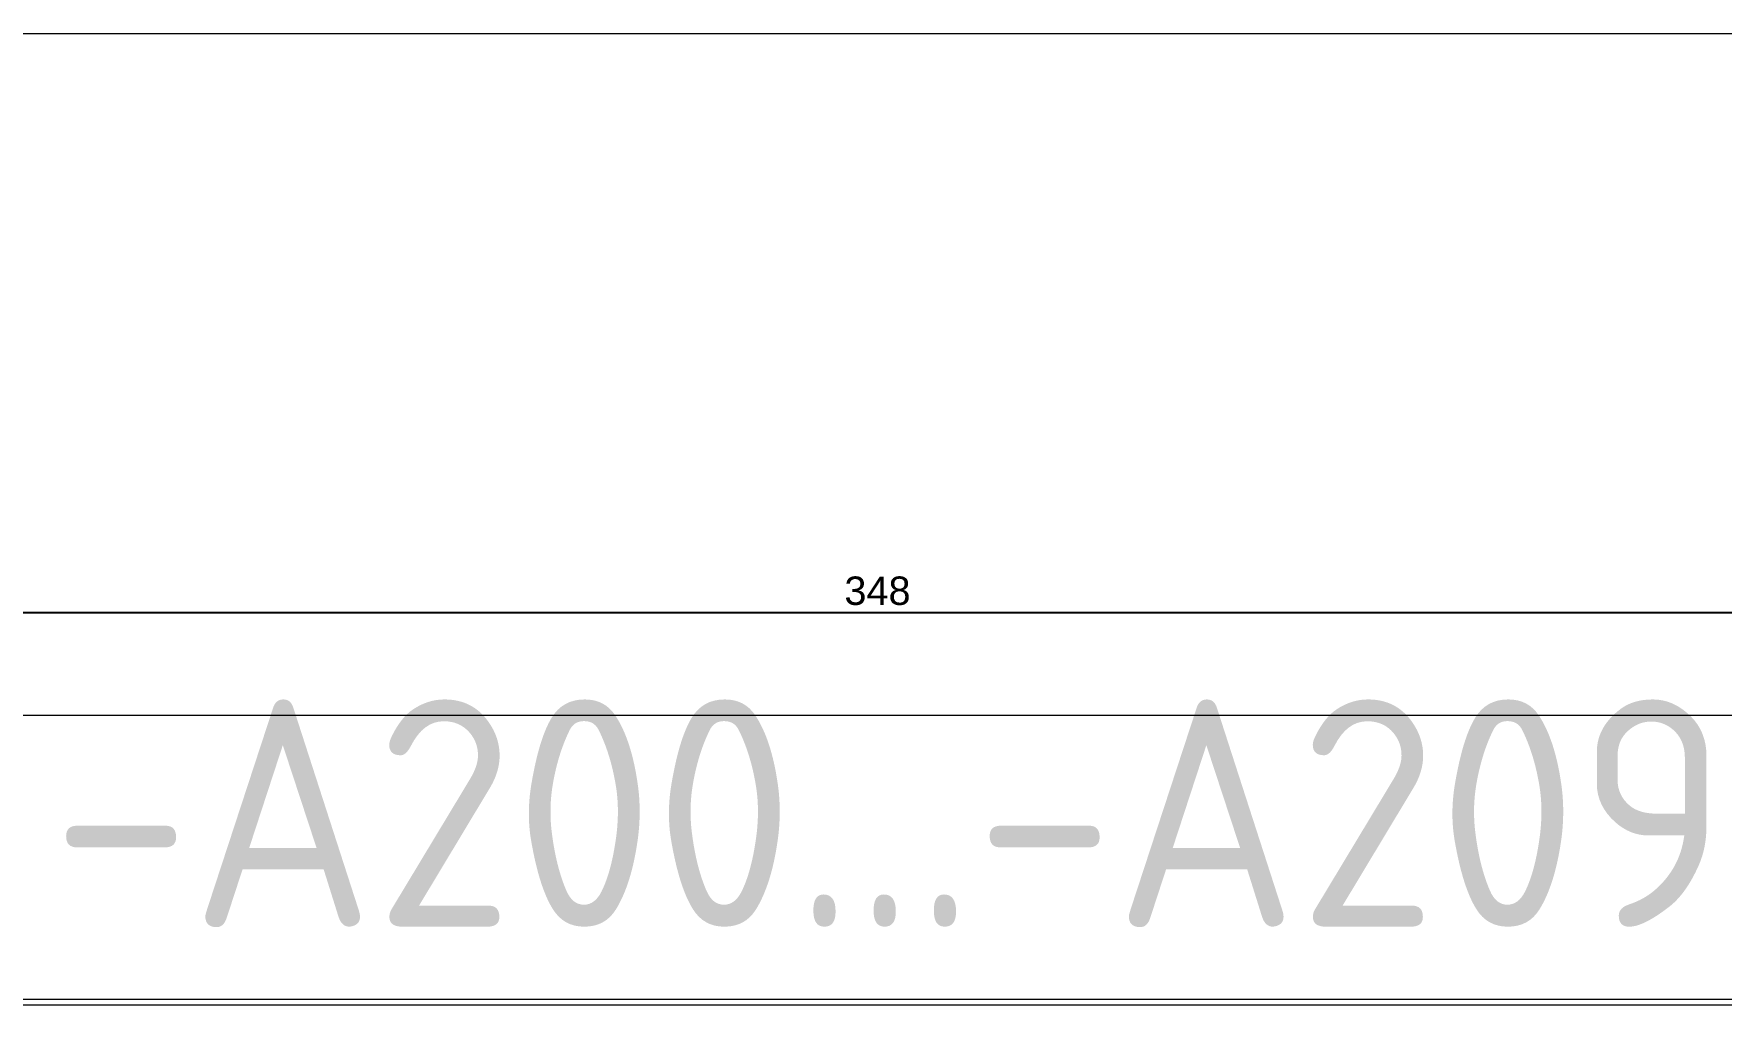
# Model space of a CAD drawing. Header units: millimetres. Extents: x 1359 to 3577, y 1336 to 3557.
# Drawn here: x 2641.3 to 2789.9, y 3061.1 to 3146.6 of the extents above; entities that cross this region are included whole.
import ezdxf
from ezdxf.enums import TextEntityAlignment as Align

# ---------------------------------------------------------------- set-up
doc = ezdxf.new("R2010")
doc.units = ezdxf.units.MM
doc.layers.add('002-PI-Kabelska kanalica', color=150, linetype='Continuous')
doc.styles.add('PI0', font='isocpeur.ttf', dxfattribs={"width": 0.9})
doc.styles.get("Standard").update_dxf_attribs({"font": 'arial.ttf'})

msp = doc.modelspace()

# ---------------------------------------------------------------- linework, layer by layer
msp.add_line((2544.07, 3095.61), (2887.07, 3095.61))
at = {"layer": '002-PI-Kabelska kanalica', "color": 0, "linetype": 'ByBlock', "lineweight": 0}
for p, q in [((3332.07, 3146.56), (2516.07, 3146.56)), ((3332.07, 3086.56), (2516.07, 3086.56)), ((2909.77, 3061.56), (2531.57, 3061.56)), ((2909.77, 3061.06), (2531.57, 3061.06))]:
    msp.add_line(p, q, dxfattribs=at)

# ---------------------------------------------------------------- texts
at = {"insert": (2715.57, 3097.52), "char_height": 2.5, "attachment_point": 5}
msp.add_mtext('348', dxfattribs=at)
at = {"layer": '002-PI-Kabelska kanalica', "color": 0, "linetype": 'ByBlock', "lineweight": 0, "style": 'PI0', "width": 0.9}
msp.add_text('-A200...-A209', height=20, dxfattribs=at).set_placement((2716.67, 3077.95), align=Align.MIDDLE)

doc.saveas('drawing.dxf')
